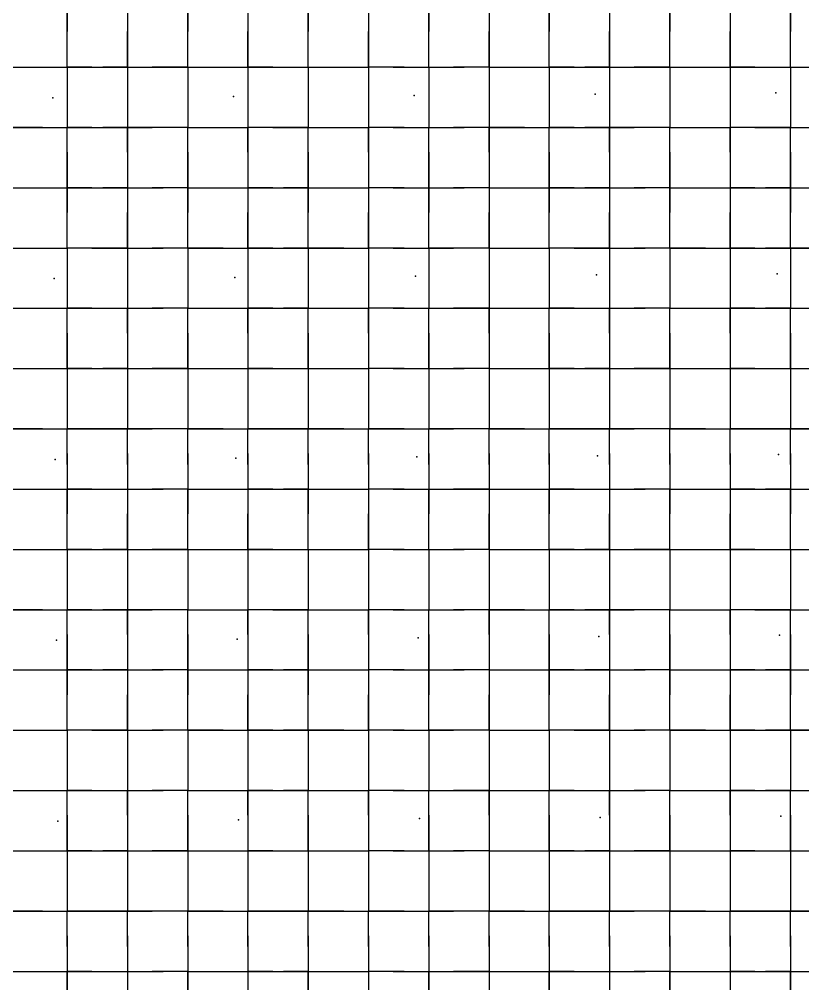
# Model space of a CAD drawing. Header units: metres. Extents: x 0 to 438, y -24 to 612.
# Drawn here: x 118.8 to 235.8, y 61.2 to 205.2 of the extents above; entities that cross this region are included whole.
import ezdxf

# ---------------------------------------------------------------- set-up
doc = ezdxf.new("R2010")
doc.units = ezdxf.units.M
doc.layers.add('LAYER_01_CUT', color=7, linetype='Continuous')
doc.layers.add('LAYER_04_GRID', color=7, linetype='Continuous')

msp = doc.modelspace()

# ---------------------------------------------------------------- linework, layer by layer
at = {"layer": 'LAYER_01_CUT'}
for points in [[(126, 201.69), (126, 207), (126, 203.31)], [(131.31, 207), (135, 207), (135, 201.69), (135, 198), (135, 192.69)], [(135, 207), (135, 203.31)], [(144, 201.69), (144, 207), (144, 203.31)], [(149.31, 207), (153, 207), (153, 201.69), (153, 198), (153, 192.69)], [(153, 207), (153, 203.31)], [(162, 201.69), (162, 207), (162, 203.31)], [(167.31, 207), (171, 207), (171, 201.69), (171, 198), (171, 192.69)], [(171, 207), (171, 203.31)], [(180, 201.69), (180, 207), (180, 203.31)], [(185.31, 207), (189, 207), (189, 201.69), (189, 198), (189, 192.69)], [(189, 207), (189, 203.31)], [(198, 201.69), (198, 207), (198, 203.31)], [(203.31, 207), (207, 207), (207, 201.69), (207, 198), (207, 192.69)], [(207, 207), (207, 203.31)], [(216, 201.69), (216, 207), (216, 203.31)], [(221.31, 207), (225, 207), (225, 201.69), (225, 198), (225, 192.69)], [(225, 207), (225, 203.31)], [(234, 201.69), (234, 207), (234, 203.31)], [(126, 198), (126, 203.31)], [(135, 198), (135, 203.31)], [(144, 198), (144, 203.31)], [(153, 198), (153, 203.31)], [(162, 198), (162, 203.31)], [(171, 198), (171, 203.31)], [(180, 198), (180, 203.31)], [(189, 198), (189, 203.31)], [(198, 198), (198, 203.31)], [(207, 198), (207, 203.31)], [(216, 198), (216, 203.31)], [(225, 198), (225, 203.31)], [(234, 198), (234, 203.31)], [(126, 198), (126, 201.69)], [(144, 198), (144, 201.69)], [(162, 198), (162, 201.69)], [(180, 198), (180, 201.69)], [(198, 198), (198, 201.69)], [(216, 198), (216, 201.69)], [(234, 198), (234, 201.69)], [(117, 198), (122.31, 198)], [(117, 198), (120.69, 198)], [(120.69, 198), (126, 198)], [(122.31, 198), (126, 198), (126, 192.69)], [(129.69, 198), (126, 198)], [(126, 198), (126, 194.31)], [(126, 198), (131.31, 198)], [(129.69, 198), (135, 198)], [(135, 198), (131.31, 198)], [(135, 198), (135, 194.31)], [(135, 198), (140.31, 198)], [(135, 198), (138.69, 198)], [(144, 198), (138.69, 198)], [(140.31, 198), (144, 198), (144, 192.69)], [(144, 198), (144, 194.31)], [(144, 198), (149.31, 198)], [(144, 198), (147.69, 198)], [(147.69, 198), (153, 198)], [(149.31, 198), (153, 198)], [(156.69, 198), (153, 198)], [(153, 198), (153, 194.31)], [(153, 198), (158.31, 198)], [(156.69, 198), (162, 198)], [(158.31, 198), (162, 198), (162, 192.69)], [(162, 198), (162, 194.31)], [(162, 198), (167.31, 198)], [(162, 198), (165.69, 198)], [(165.69, 198), (171, 198)], [(167.31, 198), (171, 198)], [(176.31, 198), (171, 198)], [(174.69, 198), (171, 198)], [(171, 198), (171, 194.31)], [(174.69, 198), (180, 198)], [(176.31, 198), (180, 198), (180, 192.69)], [(180, 198), (180, 194.31)], [(180, 198), (185.31, 198)], [(180, 198), (183.69, 198)], [(189, 198), (183.69, 198)], [(189, 198), (185.31, 198)], [(189, 198), (189, 194.31)], [(189, 198), (194.31, 198)], [(189, 198), (192.69, 198)], [(192.69, 198), (198, 198)], [(194.31, 198), (198, 198), (198, 192.69)], [(201.69, 198), (198, 198)], [(198, 198), (198, 194.31)], [(198, 198), (203.31, 198)], [(201.69, 198), (207, 198)], [(207, 198), (203.31, 198)], [(207, 198), (207, 194.31)], [(207, 198), (212.31, 198)], [(207, 198), (210.69, 198)], [(216, 198), (210.69, 198)], [(212.31, 198), (216, 198), (216, 192.69)], [(216, 198), (216, 194.31)], [(216, 198), (221.31, 198)], [(216, 198), (219.69, 198)], [(219.69, 198), (225, 198)], [(221.31, 198), (225, 198)], [(228.69, 198), (225, 198)], [(225, 198), (225, 194.31)], [(225, 198), (230.31, 198)], [(228.69, 198), (234, 198)], [(230.31, 198), (234, 198), (234, 192.69)], [(234, 198), (234, 194.31)], [(234, 198), (239.31, 198)], [(234, 198), (237.69, 198)], [(126, 194.31), (126, 189)], [(135, 194.31), (135, 189)], [(144, 194.31), (144, 189)], [(153, 194.31), (153, 189)], [(162, 194.31), (162, 189)], [(171, 194.31), (171, 189)], [(180, 194.31), (180, 189)], [(189, 194.31), (189, 189)], [(198, 194.31), (198, 189)], [(207, 194.31), (207, 189)], [(216, 194.31), (216, 189)], [(225, 194.31), (225, 189)], [(234, 194.31), (234, 189)], [(126, 192.69), (126, 189)], [(135, 192.69), (135, 189)], [(144, 192.69), (144, 189)], [(153, 192.69), (153, 189)], [(162, 192.69), (162, 189)], [(171, 192.69), (171, 189)], [(180, 192.69), (180, 189)], [(189, 192.69), (189, 189)], [(198, 192.69), (198, 189)], [(207, 192.69), (207, 189)], [(216, 192.69), (216, 189)], [(225, 192.69), (225, 189)], [(234, 192.69), (234, 189)], [(122.31, 189), (117, 189), (117, 183.69), (117, 180), (117, 174.69), (117, 171), (117, 165.69)], [(117, 189), (120.69, 189)], [(120.69, 189), (126, 189)], [(122.31, 189), (126, 189)], [(126, 183.69), (126, 189), (131.31, 189)], [(129.69, 189), (126, 189)], [(126, 185.31), (126, 189)], [(129.69, 189), (135, 189)], [(135, 189), (131.31, 189)], [(140.31, 189), (135, 189), (135, 183.69), (135, 180), (135, 174.69), (135, 171), (135, 165.69)], [(135, 185.31), (135, 189)], [(135, 189), (138.69, 189)], [(144, 189), (138.69, 189)], [(144, 189), (140.31, 189)], [(144, 183.69), (144, 189), (149.31, 189)], [(144, 185.31), (144, 189)], [(144, 189), (147.69, 189)], [(147.69, 189), (153, 189)], [(149.31, 189), (153, 189)], [(158.31, 189), (153, 189), (153, 183.69), (153, 180), (153, 174.69), (153, 171), (153, 165.69)], [(156.69, 189), (153, 189)], [(153, 185.31), (153, 189)], [(156.69, 189), (162, 189)], [(162, 189), (158.31, 189)], [(162, 183.69), (162, 189), (167.31, 189)], [(162, 185.31), (162, 189)], [(162, 189), (165.69, 189)], [(165.69, 189), (171, 189)], [(167.31, 189), (171, 189)], [(176.31, 189), (171, 189), (171, 183.69), (171, 180), (171, 174.69), (171, 171), (171, 165.69)], [(174.69, 189), (171, 189)], [(171, 185.31), (171, 189)], [(174.69, 189), (180, 189)], [(176.31, 189), (180, 189)], [(180, 183.69), (180, 189), (185.31, 189)], [(180, 185.31), (180, 189)], [(180, 189), (183.69, 189)], [(189, 189), (183.69, 189)], [(189, 189), (185.31, 189)], [(194.31, 189), (189, 189), (189, 183.69), (189, 180), (189, 174.69), (189, 171), (189, 165.69)], [(189, 185.31), (189, 189)], [(189, 189), (192.69, 189)], [(192.69, 189), (198, 189)], [(194.31, 189), (198, 189)], [(198, 183.69), (198, 189), (203.31, 189)], [(201.69, 189), (198, 189)], [(198, 185.31), (198, 189)], [(201.69, 189), (207, 189)], [(207, 189), (203.31, 189)], [(212.31, 189), (207, 189), (207, 183.69), (207, 180), (207, 174.69), (207, 171), (207, 165.69)], [(207, 185.31), (207, 189)], [(207, 189), (210.69, 189)], [(216, 189), (210.69, 189)], [(216, 189), (212.31, 189)], [(216, 183.69), (216, 189), (221.31, 189)], [(216, 185.31), (216, 189)], [(216, 189), (219.69, 189)], [(219.69, 189), (225, 189)], [(221.31, 189), (225, 189)], [(230.31, 189), (225, 189), (225, 183.69), (225, 180), (225, 174.69), (225, 171), (225, 165.69)], [(228.69, 189), (225, 189)], [(225, 185.31), (225, 189)], [(228.69, 189), (234, 189)], [(234, 189), (230.31, 189)], [(234, 183.69), (234, 189), (239.31, 189)], [(234, 185.31), (234, 189)], [(234, 189), (237.69, 189)], [(126, 185.31), (126, 180)], [(135, 185.31), (135, 180)], [(144, 185.31), (144, 180)], [(153, 185.31), (153, 180)], [(162, 185.31), (162, 180)], [(171, 185.31), (171, 180)], [(180, 185.31), (180, 180)], [(189, 185.31), (189, 180)], [(198, 185.31), (198, 180)], [(207, 185.31), (207, 180)], [(216, 185.31), (216, 180)], [(225, 185.31), (225, 180)], [(234, 185.31), (234, 180)], [(126, 180), (126, 183.69)], [(144, 180), (144, 183.69)], [(162, 180), (162, 183.69)], [(180, 180), (180, 183.69)], [(198, 180), (198, 183.69)], [(216, 180), (216, 183.69)], [(234, 180), (234, 183.69)], [(117, 180), (122.31, 180)], [(117, 180), (120.69, 180)], [(120.69, 180), (126, 180)], [(122.31, 180), (126, 180)], [(126, 174.69), (126, 180), (126, 176.31)], [(129.69, 180), (126, 180)], [(126, 180), (131.31, 180)], [(129.69, 180), (135, 180)], [(135, 180), (131.31, 180)], [(135, 180), (135, 176.31)], [(135, 180), (140.31, 180)], [(135, 180), (138.69, 180)], [(144, 180), (138.69, 180)], [(144, 180), (140.31, 180)], [(144, 174.69), (144, 180), (144, 176.31)], [(144, 180), (149.31, 180)], [(144, 180), (147.69, 180)], [(147.69, 180), (153, 180)], [(149.31, 180), (153, 180)], [(156.69, 180), (153, 180)], [(153, 180), (153, 176.31)], [(153, 180), (158.31, 180)], [(156.69, 180), (162, 180)], [(162, 180), (158.31, 180)], [(162, 174.69), (162, 180), (162, 176.31)], [(162, 180), (167.31, 180)], [(162, 180), (165.69, 180)], [(165.69, 180), (171, 180)], [(167.31, 180), (171, 180)], [(176.31, 180), (171, 180)], [(174.69, 180), (171, 180)], [(171, 180), (171, 176.31)], [(174.69, 180), (180, 180)], [(176.31, 180), (180, 180)], [(180, 174.69), (180, 180), (180, 176.31)], [(180, 180), (185.31, 180)], [(180, 180), (183.69, 180)], [(189, 180), (183.69, 180)], [(189, 180), (185.31, 180)], [(189, 180), (189, 176.31)], [(189, 180), (194.31, 180)], [(189, 180), (192.69, 180)], [(192.69, 180), (198, 180)], [(194.31, 180), (198, 180)], [(198, 174.69), (198, 180), (198, 176.31)], [(201.69, 180), (198, 180)], [(198, 180), (203.31, 180)], [(201.69, 180), (207, 180)], [(207, 180), (203.31, 180)], [(207, 180), (207, 176.31)], [(207, 180), (212.31, 180)], [(207, 180), (210.69, 180)], [(216, 180), (210.69, 180)], [(216, 180), (212.31, 180)], [(216, 174.69), (216, 180), (216, 176.31)], [(216, 180), (221.31, 180)], [(216, 180), (219.69, 180)], [(219.69, 180), (225, 180)], [(221.31, 180), (225, 180)], [(228.69, 180), (225, 180)], [(225, 180), (225, 176.31)], [(225, 180), (230.31, 180)], [(228.69, 180), (234, 180)], [(234, 180), (230.31, 180)], [(234, 174.69), (234, 180), (234, 176.31)], [(234, 180), (239.31, 180)], [(234, 180), (237.69, 180)], [(126, 171), (126, 176.31)], [(135, 171), (135, 176.31)], [(144, 171), (144, 176.31)], [(153, 171), (153, 176.31)], [(162, 171), (162, 176.31)], [(171, 171), (171, 176.31)], [(180, 171), (180, 176.31)], [(189, 171), (189, 176.31)], [(198, 171), (198, 176.31)], [(207, 171), (207, 176.31)], [(216, 171), (216, 176.31)], [(225, 171), (225, 176.31)], [(234, 171), (234, 176.31)], [(126, 171), (126, 174.69)], [(144, 171), (144, 174.69)], [(162, 171), (162, 174.69)], [(180, 171), (180, 174.69)], [(198, 171), (198, 174.69)], [(216, 171), (216, 174.69)], [(234, 171), (234, 174.69)], [(117, 171), (122.31, 171)], [(117, 171), (120.69, 171)], [(120.69, 171), (126, 171)], [(122.31, 171), (126, 171)], [(131.31, 171), (126, 171), (126, 165.69)], [(129.69, 171), (126, 171)], [(126, 171), (126, 167.31)], [(129.69, 171), (135, 171)], [(135, 171), (131.31, 171)], [(135, 171), (135, 167.31)], [(135, 171), (140.31, 171)], [(135, 171), (138.69, 171)], [(144, 171), (138.69, 171)], [(144, 171), (140.31, 171)], [(149.31, 171), (144, 171), (144, 165.69)], [(144, 171), (144, 167.31)], [(144, 171), (147.69, 171)], [(147.69, 171), (153, 171)], [(149.31, 171), (153, 171)], [(156.69, 171), (153, 171)], [(153, 171), (153, 167.31)], [(153, 171), (158.31, 171)], [(156.69, 171), (162, 171)], [(162, 171), (158.31, 171)], [(167.31, 171), (162, 171), (162, 165.69)], [(162, 171), (162, 167.31)], [(162, 171), (165.69, 171)], [(165.69, 171), (171, 171)], [(167.31, 171), (171, 171)], [(176.31, 171), (171, 171)], [(174.69, 171), (171, 171)], [(171, 171), (171, 167.31)], [(174.69, 171), (180, 171)], [(176.31, 171), (180, 171)], [(185.31, 171), (180, 171), (180, 165.69)], [(180, 171), (180, 167.31)], [(180, 171), (183.69, 171)], [(189, 171), (183.69, 171)], [(189, 171), (185.31, 171)], [(189, 171), (189, 167.31)], [(189, 171), (194.31, 171)], [(189, 171), (192.69, 171)], [(192.69, 171), (198, 171)], [(194.31, 171), (198, 171)], [(203.31, 171), (198, 171), (198, 165.69)], [(201.69, 171), (198, 171)], [(198, 171), (198, 167.31)], [(201.69, 171), (207, 171)], [(207, 171), (203.31, 171)], [(207, 171), (207, 167.31)], [(207, 171), (212.31, 171)], [(207, 171), (210.69, 171)], [(216, 171), (210.69, 171)], [(216, 171), (212.31, 171)], [(221.31, 171), (216, 171), (216, 165.69)], [(216, 171), (216, 167.31)], [(216, 171), (219.69, 171)], [(219.69, 171), (225, 171)], [(221.31, 171), (225, 171)], [(228.69, 171), (225, 171)], [(225, 171), (225, 167.31)], [(225, 171), (230.31, 171)], [(228.69, 171), (234, 171)], [(234, 171), (230.31, 171)], [(239.31, 171), (234, 171), (234, 165.69)], [(234, 171), (234, 167.31)], [(234, 171), (237.69, 171)], [(126, 167.31), (126, 162)], [(135, 167.31), (135, 162)], [(144, 167.31), (144, 162)], [(153, 167.31), (153, 162)], [(162, 167.31), (162, 162)], [(171, 167.31), (171, 162)], [(180, 167.31), (180, 162)], [(189, 167.31), (189, 162)], [(198, 167.31), (198, 162)], [(207, 167.31), (207, 162)], [(216, 167.31), (216, 162)], [(225, 167.31), (225, 162)], [(234, 167.31), (234, 162)], [(126, 165.69), (126, 162)], [(135, 165.69), (135, 162)], [(144, 165.69), (144, 162)], [(153, 165.69), (153, 162)], [(162, 165.69), (162, 162)], [(171, 165.69), (171, 162)], [(180, 165.69), (180, 162)], [(189, 165.69), (189, 162)], [(198, 165.69), (198, 162)], [(207, 165.69), (207, 162)], [(216, 165.69), (216, 162)], [(225, 165.69), (225, 162)], [(234, 165.69), (234, 162)], [(117, 162), (122.31, 162)], [(117, 162), (120.69, 162)], [(120.69, 162), (126, 162)], [(122.31, 162), (126, 162)], [(126, 156.69), (126, 162), (131.31, 162), (135, 162), (135, 156.69), (135, 153), (135, 147.69)], [(129.69, 162), (126, 162)], [(126, 158.31), (126, 162)], [(129.69, 162), (135, 162)], [(135, 158.31), (135, 162)], [(135, 162), (140.31, 162)], [(135, 162), (138.69, 162)], [(144, 162), (138.69, 162)], [(144, 162), (140.31, 162)], [(144, 156.69), (144, 162), (149.31, 162), (153, 162), (153, 156.69), (153, 153), (153, 147.69)], [(144, 158.31), (144, 162)], [(144, 162), (147.69, 162)], [(147.69, 162), (153, 162)], [(156.69, 162), (153, 162)], [(153, 158.31), (153, 162)], [(153, 162), (158.31, 162)], [(156.69, 162), (162, 162)], [(162, 162), (158.31, 162)], [(162, 156.69), (162, 162), (167.31, 162), (171, 162), (171, 156.69), (171, 153), (171, 147.69)], [(162, 158.31), (162, 162)], [(162, 162), (165.69, 162)], [(165.69, 162), (171, 162)], [(176.31, 162), (171, 162)], [(174.69, 162), (171, 162)], [(171, 158.31), (171, 162)], [(174.69, 162), (180, 162)], [(176.31, 162), (180, 162)], [(180, 156.69), (180, 162), (185.31, 162), (189, 162), (189, 156.69), (189, 153), (189, 147.69)], [(180, 158.31), (180, 162)], [(180, 162), (183.69, 162)], [(189, 162), (183.69, 162)], [(189, 158.31), (189, 162)], [(189, 162), (194.31, 162)], [(189, 162), (192.69, 162)], [(192.69, 162), (198, 162)], [(194.31, 162), (198, 162)], [(198, 156.69), (198, 162), (203.31, 162), (207, 162), (207, 156.69), (207, 153), (207, 147.69)], [(201.69, 162), (198, 162)], [(198, 158.31), (198, 162)], [(201.69, 162), (207, 162)], [(207, 158.31), (207, 162)], [(207, 162), (212.31, 162)], [(207, 162), (210.69, 162)], [(216, 162), (210.69, 162)], [(216, 162), (212.31, 162)], [(216, 156.69), (216, 162), (221.31, 162), (225, 162), (225, 156.69), (225, 153), (225, 147.69)], [(216, 158.31), (216, 162)], [(216, 162), (219.69, 162)], [(219.69, 162), (225, 162)], [(228.69, 162), (225, 162)], [(225, 158.31), (225, 162)], [(225, 162), (230.31, 162)], [(228.69, 162), (234, 162)], [(234, 162), (230.31, 162)], [(234, 156.69), (234, 162), (239.31, 162), (243, 162), (243, 156.69), (243, 153), (243, 147.69)], [(234, 158.31), (234, 162)], [(234, 162), (237.69, 162)], [(126, 158.31), (126, 153)], [(135, 158.31), (135, 153)], [(144, 158.31), (144, 153)], [(153, 158.31), (153, 153)], [(162, 158.31), (162, 153)], [(171, 158.31), (171, 153)], [(180, 158.31), (180, 153)], [(189, 158.31), (189, 153)], [(198, 158.31), (198, 153)], [(207, 158.31), (207, 153)], [(216, 158.31), (216, 153)], [(225, 158.31), (225, 153)], [(234, 158.31), (234, 153)], [(126, 153), (126, 156.69)], [(144, 153), (144, 156.69)], [(162, 153), (162, 156.69)], [(180, 153), (180, 156.69)], [(198, 153), (198, 156.69)], [(216, 153), (216, 156.69)], [(234, 153), (234, 156.69)], [(117, 153), (122.31, 153)], [(117, 153), (120.69, 153)], [(120.69, 153), (126, 153)], [(122.31, 153), (126, 153), (126, 147.69)], [(129.69, 153), (126, 153)], [(126, 153), (126, 149.31)], [(126, 153), (131.31, 153)], [(129.69, 153), (135, 153)], [(135, 153), (131.31, 153)], [(135, 153), (135, 149.31)], [(135, 153), (140.31, 153)], [(135, 153), (138.69, 153)], [(144, 153), (138.69, 153)], [(140.31, 153), (144, 153), (144, 147.69)], [(144, 153), (144, 149.31)], [(144, 153), (149.31, 153)], [(144, 153), (147.69, 153)], [(147.69, 153), (153, 153)], [(149.31, 153), (153, 153)], [(156.69, 153), (153, 153)], [(153, 153), (153, 149.31)], [(153, 153), (158.31, 153)], [(156.69, 153), (162, 153)], [(158.31, 153), (162, 153), (162, 147.69)], [(162, 153), (162, 149.31)], [(162, 153), (167.31, 153)], [(162, 153), (165.69, 153)], [(165.69, 153), (171, 153)], [(167.31, 153), (171, 153)], [(176.31, 153), (171, 153)], [(174.69, 153), (171, 153)], [(171, 153), (171, 149.31)], [(174.69, 153), (180, 153)], [(176.31, 153), (180, 153), (180, 147.69)], [(180, 153), (180, 149.31)], [(180, 153), (185.31, 153)], [(180, 153), (183.69, 153)], [(189, 153), (183.69, 153)], [(189, 153), (185.31, 153)], [(189, 153), (189, 149.31)], [(189, 153), (194.31, 153)], [(189, 153), (192.69, 153)], [(192.69, 153), (198, 153)], [(194.31, 153), (198, 153), (198, 147.69)], [(201.69, 153), (198, 153)], [(198, 153), (198, 149.31)], [(198, 153), (203.31, 153)], [(201.69, 153), (207, 153)], [(207, 153), (203.31, 153)], [(207, 153), (207, 149.31)], [(207, 153), (212.31, 153)], [(207, 153), (210.69, 153)], [(216, 153), (210.69, 153)], [(212.31, 153), (216, 153), (216, 147.69)], [(216, 153), (216, 149.31)], [(216, 153), (221.31, 153)], [(216, 153), (219.69, 153)], [(219.69, 153), (225, 153)], [(221.31, 153), (225, 153)], [(228.69, 153), (225, 153)], [(225, 153), (225, 149.31)], [(225, 153), (230.31, 153)], [(228.69, 153), (234, 153)], [(230.31, 153), (234, 153), (234, 147.69)], [(234, 153), (234, 149.31)], [(234, 153), (239.31, 153)], [(234, 153), (237.69, 153)], [(126, 149.31), (126, 144)], [(135, 149.31), (135, 144)], [(144, 149.31), (144, 144)], [(153, 149.31), (153, 144)], [(162, 149.31), (162, 144)], [(171, 149.31), (171, 144)], [(180, 149.31), (180, 144)], [(189, 149.31), (189, 144)], [(198, 149.31), (198, 144)], [(207, 149.31), (207, 144)], [(216, 149.31), (216, 144)], [(225, 149.31), (225, 144)], [(234, 149.31), (234, 144)], [(126, 147.69), (126, 144)], [(135, 147.69), (135, 144)], [(144, 147.69), (144, 144)], [(153, 147.69), (153, 144)], [(162, 147.69), (162, 144)], [(171, 147.69), (171, 144)], [(180, 147.69), (180, 144)], [(189, 147.69), (189, 144)], [(198, 147.69), (198, 144)], [(207, 147.69), (207, 144)], [(216, 147.69), (216, 144)], [(225, 147.69), (225, 144)], [(234, 147.69), (234, 144)], [(122.31, 144), (117, 144), (120.69, 144)], [(120.69, 144), (126, 144)], [(122.31, 144), (126, 144)], [(131.31, 144), (126, 144), (129.69, 144)], [(126, 138.69), (126, 144)], [(126, 140.31), (126, 144)], [(129.69, 144), (135, 144)], [(135, 144), (131.31, 144)], [(140.31, 144), (135, 144), (138.69, 144)], [(135, 138.69), (135, 144)], [(135, 140.31), (135, 144)], [(144, 144), (138.69, 144)], [(144, 144), (140.31, 144)], [(149.31, 144), (144, 144), (147.69, 144)], [(144, 138.69), (144, 144)], [(144, 140.31), (144, 144)], [(147.69, 144), (153, 144)], [(149.31, 144), (153, 144)], [(158.31, 144), (153, 144), (156.69, 144)], [(153, 138.69), (153, 144)], [(153, 140.31), (153, 144)], [(156.69, 144), (162, 144)], [(162, 144), (158.31, 144)], [(167.31, 144), (162, 144), (165.69, 144)], [(162, 138.69), (162, 144)], [(162, 140.31), (162, 144)], [(165.69, 144), (171, 144)], [(167.31, 144), (171, 144)], [(176.31, 144), (171, 144), (174.69, 144)], [(171, 138.69), (171, 144)], [(171, 140.31), (171, 144)], [(174.69, 144), (180, 144)], [(176.31, 144), (180, 144)], [(185.31, 144), (180, 144), (183.69, 144)], [(180, 138.69), (180, 144)], [(180, 140.31), (180, 144)], [(189, 144), (183.69, 144)], [(189, 144), (185.31, 144)], [(194.31, 144), (189, 144), (192.69, 144)], [(189, 138.69), (189, 144)], [(189, 140.31), (189, 144)], [(192.69, 144), (198, 144)], [(194.31, 144), (198, 144)], [(203.31, 144), (198, 144), (201.69, 144)], [(198, 138.69), (198, 144)], [(198, 140.31), (198, 144)], [(201.69, 144), (207, 144)], [(207, 144), (203.31, 144)], [(212.31, 144), (207, 144), (210.69, 144)], [(207, 138.69), (207, 144)], [(207, 140.31), (207, 144)], [(216, 144), (210.69, 144)], [(216, 144), (212.31, 144)], [(221.31, 144), (216, 144), (219.69, 144)], [(216, 138.69), (216, 144)], [(216, 140.31), (216, 144)], [(219.69, 144), (225, 144)], [(221.31, 144), (225, 144)], [(230.31, 144), (225, 144), (228.69, 144)], [(225, 138.69), (225, 144)], [(225, 140.31), (225, 144)], [(228.69, 144), (234, 144)], [(234, 144), (230.31, 144)], [(239.31, 144), (234, 144), (237.69, 144)], [(234, 138.69), (234, 144)], [(234, 140.31), (234, 144)], [(126, 140.31), (126, 135)], [(135, 140.31), (135, 135)], [(144, 140.31), (144, 135)], [(153, 140.31), (153, 135)], [(162, 140.31), (162, 135)], [(171, 140.31), (171, 135)], [(180, 140.31), (180, 135)], [(189, 140.31), (189, 135)], [(198, 140.31), (198, 135)], [(207, 140.31), (207, 135)], [(216, 140.31), (216, 135)], [(225, 140.31), (225, 135)], [(234, 140.31), (234, 135)], [(126, 138.69), (126, 135)], [(135, 138.69), (135, 135)], [(144, 138.69), (144, 135)], [(153, 138.69), (153, 135)], [(162, 138.69), (162, 135)], [(171, 138.69), (171, 135)], [(180, 138.69), (180, 135)], [(189, 138.69), (189, 135)], [(198, 138.69), (198, 135)], [(207, 138.69), (207, 135)], [(216, 138.69), (216, 135)], [(225, 138.69), (225, 135)], [(234, 138.69), (234, 135)], [(117, 135), (122.31, 135)], [(117, 135), (120.69, 135)], [(120.69, 135), (126, 135)], [(122.31, 135), (126, 135)], [(126, 129.69), (126, 135), (126, 131.31)], [(129.69, 135), (126, 135)], [(126, 135), (131.31, 135)], [(129.69, 135), (135, 135)], [(131.31, 135), (135, 135), (135, 129.69), (135, 126), (135, 120.69)], [(135, 135), (135, 131.31)], [(135, 135), (140.31, 135)], [(135, 135), (138.69, 135)], [(144, 135), (138.69, 135)], [(144, 135), (140.31, 135)], [(144, 129.69), (144, 135), (144, 131.31)], [(144, 135), (149.31, 135)], [(144, 135), (147.69, 135)], [(147.69, 135), (153, 135)], [(149.31, 135), (153, 135), (153, 129.69), (153, 126), (153, 120.69)], [(156.69, 135), (153, 135)], [(153, 135), (153, 131.31)], [(153, 135), (158.31, 135)], [(156.69, 135), (162, 135)], [(162, 135), (158.31, 135)], [(162, 129.69), (162, 135), (162, 131.31)], [(162, 135), (167.31, 135)], [(162, 135), (165.69, 135)], [(165.69, 135), (171, 135)], [(167.31, 135), (171, 135), (171, 129.69), (171, 126), (171, 120.69)], [(176.31, 135), (171, 135)], [(174.69, 135), (171, 135)], [(171, 135), (171, 131.31)], [(174.69, 135), (180, 135)], [(176.31, 135), (180, 135)], [(180, 129.69), (180, 135), (180, 131.31)], [(180, 135), (185.31, 135)], [(180, 135), (183.69, 135)], [(189, 135), (183.69, 135)], [(185.31, 135), (189, 135), (189, 129.69), (189, 126), (189, 120.69)], [(189, 135), (189, 131.31)], [(189, 135), (194.31, 135)], [(189, 135), (192.69, 135)], [(192.69, 135), (198, 135)], [(194.31, 135), (198, 135)], [(198, 129.69), (198, 135), (198, 131.31)], [(201.69, 135), (198, 135)], [(198, 135), (203.31, 135)], [(201.69, 135), (207, 135)], [(203.31, 135), (207, 135), (207, 129.69), (207, 126), (207, 120.69)], [(207, 135), (207, 131.31)], [(207, 135), (212.31, 135)], [(207, 135), (210.69, 135)], [(216, 135), (210.69, 135)], [(216, 135), (212.31, 135)], [(216, 129.69), (216, 135), (216, 131.31)], [(216, 135), (221.31, 135)], [(216, 135), (219.69, 135)], [(219.69, 135), (225, 135)], [(221.31, 135), (225, 135), (225, 129.69), (225, 126), (225, 120.69)], [(228.69, 135), (225, 135)], [(225, 135), (225, 131.31)], [(225, 135), (230.31, 135)], [(228.69, 135), (234, 135)], [(234, 135), (230.31, 135)], [(234, 129.69), (234, 135), (234, 131.31)], [(234, 135), (239.31, 135)], [(234, 135), (237.69, 135)], [(126, 126), (126, 131.31)], [(135, 126), (135, 131.31)], [(144, 126), (144, 131.31)], [(153, 126), (153, 131.31)], [(162, 126), (162, 131.31)], [(171, 126), (171, 131.31)], [(180, 126), (180, 131.31)], [(189, 126), (189, 131.31)], [(198, 126), (198, 131.31)], [(207, 126), (207, 131.31)], [(216, 126), (216, 131.31)], [(225, 126), (225, 131.31)], [(234, 126), (234, 131.31)], [(126, 126), (126, 129.69)], [(144, 126), (144, 129.69)], [(162, 126), (162, 129.69)], [(180, 126), (180, 129.69)], [(198, 126), (198, 129.69)], [(216, 126), (216, 129.69)], [(234, 126), (234, 129.69)], [(117, 126), (122.31, 126)], [(117, 126), (120.69, 126)], [(120.69, 126), (126, 126)], [(122.31, 126), (126, 126), (126, 120.69)], [(129.69, 126), (126, 126)], [(126, 126), (126, 122.31)], [(126, 126), (131.31, 126)], [(129.69, 126), (135, 126)], [(135, 126), (131.31, 126)], [(135, 126), (135, 122.31)], [(135, 126), (140.31, 126)], [(135, 126), (138.69, 126)], [(144, 126), (138.69, 126)], [(140.31, 126), (144, 126), (144, 120.69)], [(144, 126), (144, 122.31)], [(144, 126), (149.31, 126)], [(144, 126), (147.69, 126)], [(147.69, 126), (153, 126)], [(149.31, 126), (153, 126)], [(156.69, 126), (153, 126)], [(153, 126), (153, 122.31)], [(153, 126), (158.31, 126)], [(156.69, 126), (162, 126)], [(158.31, 126), (162, 126), (162, 120.69)], [(162, 126), (162, 122.31)], [(162, 126), (167.31, 126)], [(162, 126), (165.69, 126)], [(165.69, 126), (171, 126)], [(167.31, 126), (171, 126)], [(176.31, 126), (171, 126)], [(174.69, 126), (171, 126)], [(171, 126), (171, 122.31)], [(174.69, 126), (180, 126)], [(176.31, 126), (180, 126), (180, 120.69)], [(180, 126), (180, 122.31)], [(180, 126), (185.31, 126)], [(180, 126), (183.69, 126)], [(189, 126), (183.69, 126)], [(189, 126), (185.31, 126)], [(189, 126), (189, 122.31)], [(189, 126), (194.31, 126)], [(189, 126), (192.69, 126)], [(192.69, 126), (198, 126)], [(194.31, 126), (198, 126), (198, 120.69)], [(201.69, 126), (198, 126)], [(198, 126), (198, 122.31)], [(198, 126), (203.31, 126)], [(201.69, 126), (207, 126)], [(207, 126), (203.31, 126)], [(207, 126), (207, 122.31)], [(207, 126), (212.31, 126)], [(207, 126), (210.69, 126)], [(216, 126), (210.69, 126)], [(212.31, 126), (216, 126), (216, 120.69)], [(216, 126), (216, 122.31)], [(216, 126), (221.31, 126)], [(216, 126), (219.69, 126)], [(219.69, 126), (225, 126)], [(221.31, 126), (225, 126)], [(228.69, 126), (225, 126)], [(225, 126), (225, 122.31)], [(225, 126), (230.31, 126)], [(228.69, 126), (234, 126)], [(230.31, 126), (234, 126), (234, 120.69)], [(234, 126), (234, 122.31)], [(234, 126), (239.31, 126)], [(234, 126), (237.69, 126)], [(126, 122.31), (126, 117)], [(135, 122.31), (135, 117)], [(144, 122.31), (144, 117)], [(153, 122.31), (153, 117)], [(162, 122.31), (162, 117)], [(171, 122.31), (171, 117)], [(180, 122.31), (180, 117)], [(189, 122.31), (189, 117)], [(198, 122.31), (198, 117)], [(207, 122.31), (207, 117)], [(216, 122.31), (216, 117)], [(225, 122.31), (225, 117)], [(234, 122.31), (234, 117)], [(126, 120.69), (126, 117)], [(135, 120.69), (135, 117)], [(144, 120.69), (144, 117)], [(153, 120.69), (153, 117)], [(162, 120.69), (162, 117)], [(171, 120.69), (171, 117)], [(180, 120.69), (180, 117)], [(189, 120.69), (189, 117)], [(198, 120.69), (198, 117)], [(207, 120.69), (207, 117)], [(216, 120.69), (216, 117)], [(225, 120.69), (225, 117)], [(234, 120.69), (234, 117)], [(122.31, 117), (117, 117), (117, 111.69), (117, 108), (117, 102.69), (117, 99), (117, 93.69)], [(117, 117), (120.69, 117)], [(120.69, 117), (126, 117)], [(122.31, 117), (126, 117)], [(126, 111.69), (126, 117), (131.31, 117)], [(129.69, 117), (126, 117)], [(126, 113.31), (126, 117)], [(129.69, 117), (135, 117)], [(135, 117), (131.31, 117)], [(140.31, 117), (135, 117), (135, 111.69), (135, 108), (135, 102.69), (135, 99), (135, 93.69)], [(135, 113.31), (135, 117)], [(135, 117), (138.69, 117)], [(144, 117), (138.69, 117)], [(144, 117), (140.31, 117)], [(144, 111.69), (144, 117), (149.31, 117)], [(144, 113.31), (144, 117)], [(144, 117), (147.69, 117)], [(147.69, 117), (153, 117)], [(149.31, 117), (153, 117)], [(158.31, 117), (153, 117), (153, 111.69), (153, 108), (153, 102.69), (153, 99), (153, 93.69)], [(156.69, 117), (153, 117)], [(153, 113.31), (153, 117)], [(156.69, 117), (162, 117)], [(162, 117), (158.31, 117)], [(162, 111.69), (162, 117), (167.31, 117)], [(162, 113.31), (162, 117)], [(162, 117), (165.69, 117)], [(165.69, 117), (171, 117)], [(167.31, 117), (171, 117)], [(176.31, 117), (171, 117), (171, 111.69), (171, 108), (171, 102.69), (171, 99), (171, 93.69)], [(174.69, 117), (171, 117)], [(171, 113.31), (171, 117)], [(174.69, 117), (180, 117)], [(176.31, 117), (180, 117)], [(180, 111.69), (180, 117), (185.31, 117)], [(180, 113.31), (180, 117)], [(180, 117), (183.69, 117)], [(189, 117), (183.69, 117)], [(189, 117), (185.31, 117)], [(194.31, 117), (189, 117), (189, 111.69), (189, 108), (189, 102.69), (189, 99), (189, 93.69)], [(189, 113.31), (189, 117)], [(189, 117), (192.69, 117)], [(192.69, 117), (198, 117)], [(194.31, 117), (198, 117)], [(198, 111.69), (198, 117), (203.31, 117)], [(201.69, 117), (198, 117)], [(198, 113.31), (198, 117)], [(201.69, 117), (207, 117)], [(207, 117), (203.31, 117)], [(212.31, 117), (207, 117), (207, 111.69), (207, 108), (207, 102.69), (207, 99), (207, 93.69)], [(207, 113.31), (207, 117)], [(207, 117), (210.69, 117)], [(216, 117), (210.69, 117)], [(216, 117), (212.31, 117)], [(216, 111.69), (216, 117), (221.31, 117)], [(216, 113.31), (216, 117)], [(216, 117), (219.69, 117)], [(219.69, 117), (225, 117)], [(221.31, 117), (225, 117)], [(230.31, 117), (225, 117), (225, 111.69), (225, 108), (225, 102.69), (225, 99), (225, 93.69)], [(228.69, 117), (225, 117)], [(225, 113.31), (225, 117)], [(228.69, 117), (234, 117)], [(234, 117), (230.31, 117)], [(234, 111.69), (234, 117), (239.31, 117)], [(234, 113.31), (234, 117)], [(234, 117), (237.69, 117)], [(126, 113.31), (126, 108)], [(135, 113.31), (135, 108)], [(144, 113.31), (144, 108)], [(153, 113.31), (153, 108)], [(162, 113.31), (162, 108)], [(171, 113.31), (171, 108)], [(180, 113.31), (180, 108)], [(189, 113.31), (189, 108)], [(198, 113.31), (198, 108)], [(207, 113.31), (207, 108)], [(216, 113.31), (216, 108)], [(225, 113.31), (225, 108)], [(234, 113.31), (234, 108)], [(126, 108), (126, 111.69)], [(144, 108), (144, 111.69)], [(162, 108), (162, 111.69)], [(180, 108), (180, 111.69)], [(198, 108), (198, 111.69)], [(216, 108), (216, 111.69)], [(234, 108), (234, 111.69)], [(117, 108), (122.31, 108)], [(117, 108), (120.69, 108)], [(120.69, 108), (126, 108)], [(122.31, 108), (126, 108)], [(126, 102.69), (126, 108), (126, 104.31)], [(129.69, 108), (126, 108)], [(126, 108), (131.31, 108)], [(129.69, 108), (135, 108)], [(135, 108), (131.31, 108)], [(135, 108), (135, 104.31)], [(135, 108), (140.31, 108)], [(135, 108), (138.69, 108)], [(144, 108), (138.69, 108)], [(144, 108), (140.31, 108)], [(144, 102.69), (144, 108), (144, 104.31)], [(144, 108), (149.31, 108)], [(144, 108), (147.69, 108)], [(147.69, 108), (153, 108)], [(149.31, 108), (153, 108)], [(156.69, 108), (153, 108)], [(153, 108), (153, 104.31)], [(153, 108), (158.31, 108)], [(156.69, 108), (162, 108)], [(162, 108), (158.31, 108)], [(162, 102.69), (162, 108), (162, 104.31)], [(162, 108), (167.31, 108)], [(162, 108), (165.69, 108)], [(165.69, 108), (171, 108)], [(167.31, 108), (171, 108)], [(176.31, 108), (171, 108)], [(174.69, 108), (171, 108)], [(171, 108), (171, 104.31)], [(174.69, 108), (180, 108)], [(176.31, 108), (180, 108)], [(180, 102.69), (180, 108), (180, 104.31)], [(180, 108), (185.31, 108)], [(180, 108), (183.69, 108)], [(189, 108), (183.69, 108)], [(189, 108), (185.31, 108)], [(189, 108), (189, 104.31)], [(189, 108), (194.31, 108)], [(189, 108), (192.69, 108)], [(192.69, 108), (198, 108)], [(194.31, 108), (198, 108)], [(198, 102.69), (198, 108), (198, 104.31)], [(201.69, 108), (198, 108)], [(198, 108), (203.31, 108)], [(201.69, 108), (207, 108)], [(207, 108), (203.31, 108)], [(207, 108), (207, 104.31)], [(207, 108), (212.31, 108)], [(207, 108), (210.69, 108)], [(216, 108), (210.69, 108)], [(216, 108), (212.31, 108)], [(216, 102.69), (216, 108), (216, 104.31)], [(216, 108), (221.31, 108)], [(216, 108), (219.69, 108)], [(219.69, 108), (225, 108)], [(221.31, 108), (225, 108)], [(228.69, 108), (225, 108)], [(225, 108), (225, 104.31)], [(225, 108), (230.31, 108)], [(228.69, 108), (234, 108)], [(234, 108), (230.31, 108)], [(234, 102.69), (234, 108), (234, 104.31)], [(234, 108), (239.31, 108)], [(234, 108), (237.69, 108)], [(126, 99), (126, 104.31)], [(135, 99), (135, 104.31)], [(144, 99), (144, 104.31)], [(153, 99), (153, 104.31)], [(162, 99), (162, 104.31)], [(171, 99), (171, 104.31)], [(180, 99), (180, 104.31)], [(189, 99), (189, 104.31)], [(198, 99), (198, 104.31)], [(207, 99), (207, 104.31)], [(216, 99), (216, 104.31)], [(225, 99), (225, 104.31)], [(234, 99), (234, 104.31)], [(126, 99), (126, 102.69)], [(144, 99), (144, 102.69)], [(162, 99), (162, 102.69)], [(180, 99), (180, 102.69)], [(198, 99), (198, 102.69)], [(216, 99), (216, 102.69)], [(234, 99), (234, 102.69)], [(117, 99), (122.31, 99)], [(117, 99), (120.69, 99)], [(120.69, 99), (126, 99)], [(122.31, 99), (126, 99)], [(131.31, 99), (126, 99), (126, 93.69)], [(129.69, 99), (126, 99)], [(126, 99), (126, 95.31)], [(129.69, 99), (135, 99)], [(135, 99), (131.31, 99)], [(135, 99), (135, 95.31)], [(135, 99), (140.31, 99)], [(135, 99), (138.69, 99)], [(144, 99), (138.69, 99)], [(144, 99), (140.31, 99)], [(149.31, 99), (144, 99), (144, 93.69)], [(144, 99), (144, 95.31)], [(144, 99), (147.69, 99)], [(147.69, 99), (153, 99)], [(149.31, 99), (153, 99)], [(156.69, 99), (153, 99)], [(153, 99), (153, 95.31)], [(153, 99), (158.31, 99)], [(156.69, 99), (162, 99)], [(162, 99), (158.31, 99)], [(167.31, 99), (162, 99), (162, 93.69)], [(162, 99), (162, 95.31)], [(162, 99), (165.69, 99)], [(165.69, 99), (171, 99)], [(167.31, 99), (171, 99)], [(176.31, 99), (171, 99)], [(174.69, 99), (171, 99)], [(171, 99), (171, 95.31)], [(174.69, 99), (180, 99)], [(176.31, 99), (180, 99)], [(185.31, 99), (180, 99), (180, 93.69)], [(180, 99), (180, 95.31)], [(180, 99), (183.69, 99)], [(189, 99), (183.69, 99)], [(189, 99), (185.31, 99)], [(189, 99), (189, 95.31)], [(189, 99), (194.31, 99)], [(189, 99), (192.69, 99)], [(192.69, 99), (198, 99)], [(194.31, 99), (198, 99)], [(203.31, 99), (198, 99), (198, 93.69)], [(201.69, 99), (198, 99)], [(198, 99), (198, 95.31)], [(201.69, 99), (207, 99)], [(207, 99), (203.31, 99)], [(207, 99), (207, 95.31)], [(207, 99), (212.31, 99)], [(207, 99), (210.69, 99)], [(216, 99), (210.69, 99)], [(216, 99), (212.31, 99)], [(221.31, 99), (216, 99), (216, 93.69)], [(216, 99), (216, 95.31)], [(216, 99), (219.69, 99)], [(219.69, 99), (225, 99)], [(221.31, 99), (225, 99)], [(228.69, 99), (225, 99)], [(225, 99), (225, 95.31)], [(225, 99), (230.31, 99)], [(228.69, 99), (234, 99)], [(234, 99), (230.31, 99)], [(239.31, 99), (234, 99), (234, 93.69)], [(234, 99), (234, 95.31)], [(234, 99), (237.69, 99)], [(126, 95.31), (126, 90)], [(135, 95.31), (135, 90)], [(144, 95.31), (144, 90)], [(153, 95.31), (153, 90)], [(162, 95.31), (162, 90)], [(171, 95.31), (171, 90)], [(180, 95.31), (180, 90)], [(189, 95.31), (189, 90)], [(198, 95.31), (198, 90)], [(207, 95.31), (207, 90)], [(216, 95.31), (216, 90)], [(225, 95.31), (225, 90)], [(234, 95.31), (234, 90)], [(126, 93.69), (126, 90)], [(135, 93.69), (135, 90)], [(144, 93.69), (144, 90)], [(153, 93.69), (153, 90)], [(162, 93.69), (162, 90)], [(171, 93.69), (171, 90)], [(180, 93.69), (180, 90)], [(189, 93.69), (189, 90)], [(198, 93.69), (198, 90)], [(207, 93.69), (207, 90)], [(216, 93.69), (216, 90)], [(225, 93.69), (225, 90)], [(234, 93.69), (234, 90)], [(117, 90), (122.31, 90)], [(117, 90), (120.69, 90)], [(120.69, 90), (126, 90)], [(122.31, 90), (126, 90)], [(126, 84.69), (126, 90), (131.31, 90), (135, 90), (135, 84.69), (135, 81), (135, 75.69)], [(129.69, 90), (126, 90)], [(126, 86.31), (126, 90)], [(129.69, 90), (135, 90)], [(135, 86.31), (135, 90)], [(135, 90), (140.31, 90)], [(135, 90), (138.69, 90)], [(144, 90), (138.69, 90)], [(144, 90), (140.31, 90)], [(144, 84.69), (144, 90), (149.31, 90), (153, 90), (153, 84.69), (153, 81), (153, 75.69)], [(144, 86.31), (144, 90)], [(144, 90), (147.69, 90)], [(147.69, 90), (153, 90)], [(156.69, 90), (153, 90)], [(153, 86.31), (153, 90)], [(153, 90), (158.31, 90)], [(156.69, 90), (162, 90)], [(162, 90), (158.31, 90)], [(162, 84.69), (162, 90), (167.31, 90), (171, 90), (171, 84.69), (171, 81), (171, 75.69)], [(162, 86.31), (162, 90)], [(162, 90), (165.69, 90)], [(165.69, 90), (171, 90)], [(176.31, 90), (171, 90)], [(174.69, 90), (171, 90)], [(171, 86.31), (171, 90)], [(174.69, 90), (180, 90)], [(176.31, 90), (180, 90)], [(180, 84.69), (180, 90), (185.31, 90), (189, 90), (189, 84.69), (189, 81), (189, 75.69)], [(180, 86.31), (180, 90)], [(180, 90), (183.69, 90)], [(189, 90), (183.69, 90)], [(189, 86.31), (189, 90)], [(189, 90), (194.31, 90)], [(189, 90), (192.69, 90)], [(192.69, 90), (198, 90)], [(194.31, 90), (198, 90)], [(198, 84.69), (198, 90), (203.31, 90), (207, 90), (207, 84.69), (207, 81), (207, 75.69)], [(201.69, 90), (198, 90)], [(198, 86.31), (198, 90)], [(201.69, 90), (207, 90)], [(207, 86.31), (207, 90)], [(207, 90), (212.31, 90)], [(207, 90), (210.69, 90)], [(216, 90), (210.69, 90)], [(216, 90), (212.31, 90)], [(216, 84.69), (216, 90), (221.31, 90), (225, 90), (225, 84.69), (225, 81), (225, 75.69)], [(216, 86.31), (216, 90)], [(216, 90), (219.69, 90)], [(219.69, 90), (225, 90)], [(228.69, 90), (225, 90)], [(225, 86.31), (225, 90)], [(225, 90), (230.31, 90)], [(228.69, 90), (234, 90)], [(234, 90), (230.31, 90)], [(234, 84.69), (234, 90), (239.31, 90), (243, 90), (243, 84.69), (243, 81), (243, 75.69)], [(234, 86.31), (234, 90)], [(234, 90), (237.69, 90)], [(126, 86.31), (126, 81)], [(135, 86.31), (135, 81)], [(144, 86.31), (144, 81)], [(153, 86.31), (153, 81)], [(162, 86.31), (162, 81)], [(171, 86.31), (171, 81)], [(180, 86.31), (180, 81)], [(189, 86.31), (189, 81)], [(198, 86.31), (198, 81)], [(207, 86.31), (207, 81)], [(216, 86.31), (216, 81)], [(225, 86.31), (225, 81)], [(234, 86.31), (234, 81)], [(126, 81), (126, 84.69)], [(144, 81), (144, 84.69)], [(162, 81), (162, 84.69)], [(180, 81), (180, 84.69)], [(198, 81), (198, 84.69)], [(216, 81), (216, 84.69)], [(234, 81), (234, 84.69)], [(117, 81), (122.31, 81)], [(117, 81), (120.69, 81)], [(120.69, 81), (126, 81)], [(122.31, 81), (126, 81), (126, 75.69)], [(129.69, 81), (126, 81)], [(126, 81), (126, 77.31)], [(126, 81), (131.31, 81)], [(129.69, 81), (135, 81)], [(135, 81), (131.31, 81)], [(135, 81), (135, 77.31)], [(135, 81), (140.31, 81)], [(135, 81), (138.69, 81)], [(144, 81), (138.69, 81)], [(140.31, 81), (144, 81), (144, 75.69)], [(144, 81), (144, 77.31)], [(144, 81), (149.31, 81)], [(144, 81), (147.69, 81)], [(147.69, 81), (153, 81)], [(149.31, 81), (153, 81)], [(156.69, 81), (153, 81)], [(153, 81), (153, 77.31)], [(153, 81), (158.31, 81)], [(156.69, 81), (162, 81)], [(158.31, 81), (162, 81), (162, 75.69)], [(162, 81), (162, 77.31)], [(162, 81), (167.31, 81)], [(162, 81), (165.69, 81)], [(165.69, 81), (171, 81)], [(167.31, 81), (171, 81)], [(176.31, 81), (171, 81)], [(174.69, 81), (171, 81)], [(171, 81), (171, 77.31)], [(174.69, 81), (180, 81)], [(176.31, 81), (180, 81), (180, 75.69)], [(180, 81), (180, 77.31)], [(180, 81), (185.31, 81)], [(180, 81), (183.69, 81)], [(189, 81), (183.69, 81)], [(189, 81), (185.31, 81)], [(189, 81), (189, 77.31)], [(189, 81), (194.31, 81)], [(189, 81), (192.69, 81)], [(192.69, 81), (198, 81)], [(194.31, 81), (198, 81), (198, 75.69)], [(201.69, 81), (198, 81)], [(198, 81), (198, 77.31)], [(198, 81), (203.31, 81)], [(201.69, 81), (207, 81)], [(207, 81), (203.31, 81)], [(207, 81), (207, 77.31)], [(207, 81), (212.31, 81)], [(207, 81), (210.69, 81)], [(216, 81), (210.69, 81)], [(212.31, 81), (216, 81), (216, 75.69)], [(216, 81), (216, 77.31)], [(216, 81), (221.31, 81)], [(216, 81), (219.69, 81)], [(219.69, 81), (225, 81)], [(221.31, 81), (225, 81)], [(228.69, 81), (225, 81)], [(225, 81), (225, 77.31)], [(225, 81), (230.31, 81)], [(228.69, 81), (234, 81)], [(230.31, 81), (234, 81), (234, 75.69)], [(234, 81), (234, 77.31)], [(234, 81), (239.31, 81)], [(234, 81), (237.69, 81)], [(126, 77.31), (126, 72)], [(135, 77.31), (135, 72)], [(144, 77.31), (144, 72)], [(153, 77.31), (153, 72)], [(162, 77.31), (162, 72)], [(171, 77.31), (171, 72)], [(180, 77.31), (180, 72)], [(189, 77.31), (189, 72)], [(198, 77.31), (198, 72)], [(207, 77.31), (207, 72)], [(216, 77.31), (216, 72)], [(225, 77.31), (225, 72)], [(234, 77.31), (234, 72)], [(126, 75.69), (126, 72)], [(135, 75.69), (135, 72)], [(144, 75.69), (144, 72)], [(153, 75.69), (153, 72)], [(162, 75.69), (162, 72)], [(171, 75.69), (171, 72)], [(180, 75.69), (180, 72)], [(189, 75.69), (189, 72)], [(198, 75.69), (198, 72)], [(207, 75.69), (207, 72)], [(216, 75.69), (216, 72)], [(225, 75.69), (225, 72)], [(234, 75.69), (234, 72)], [(122.31, 72), (117, 72), (120.69, 72)], [(120.69, 72), (126, 72)], [(122.31, 72), (126, 72)], [(131.31, 72), (126, 72), (129.69, 72)], [(126, 66.69), (126, 72)], [(126, 68.31), (126, 72)], [(129.69, 72), (135, 72)], [(135, 72), (131.31, 72)], [(140.31, 72), (135, 72), (138.69, 72)], [(135, 66.69), (135, 72)], [(135, 68.31), (135, 72)], [(144, 72), (138.69, 72)], [(144, 72), (140.31, 72)], [(149.31, 72), (144, 72), (147.69, 72)], [(144, 66.69), (144, 72)], [(144, 68.31), (144, 72)], [(147.69, 72), (153, 72)], [(149.31, 72), (153, 72)], [(158.31, 72), (153, 72), (156.69, 72)], [(153, 66.69), (153, 72)], [(153, 68.31), (153, 72)], [(156.69, 72), (162, 72)], [(162, 72), (158.31, 72)], [(167.31, 72), (162, 72), (165.69, 72)], [(162, 66.69), (162, 72)], [(162, 68.31), (162, 72)], [(165.69, 72), (171, 72)], [(167.31, 72), (171, 72)], [(176.31, 72), (171, 72), (174.69, 72)], [(171, 66.69), (171, 72)], [(171, 68.31), (171, 72)], [(174.69, 72), (180, 72)], [(176.31, 72), (180, 72)], [(185.31, 72), (180, 72), (183.69, 72)], [(180, 66.69), (180, 72)], [(180, 68.31), (180, 72)], [(189, 72), (183.69, 72)], [(189, 72), (185.31, 72)], [(194.31, 72), (189, 72), (192.69, 72)], [(189, 66.69), (189, 72)], [(189, 68.31), (189, 72)], [(192.69, 72), (198, 72)], [(194.31, 72), (198, 72)], [(203.31, 72), (198, 72), (201.69, 72)], [(198, 66.69), (198, 72)], [(198, 68.31), (198, 72)], [(201.69, 72), (207, 72)], [(207, 72), (203.31, 72)], [(212.31, 72), (207, 72), (210.69, 72)], [(207, 66.69), (207, 72)], [(207, 68.31), (207, 72)], [(216, 72), (210.69, 72)], [(216, 72), (212.31, 72)], [(221.31, 72), (216, 72), (219.69, 72)], [(216, 66.69), (216, 72)], [(216, 68.31), (216, 72)], [(219.69, 72), (225, 72)], [(221.31, 72), (225, 72)], [(230.31, 72), (225, 72), (228.69, 72)], [(225, 66.69), (225, 72)], [(225, 68.31), (225, 72)], [(228.69, 72), (234, 72)], [(234, 72), (230.31, 72)], [(239.31, 72), (234, 72), (237.69, 72)], [(234, 66.69), (234, 72)], [(234, 68.31), (234, 72)], [(126, 68.31), (126, 63)], [(135, 68.31), (135, 63)], [(144, 68.31), (144, 63)], [(153, 68.31), (153, 63)], [(162, 68.31), (162, 63)], [(171, 68.31), (171, 63)], [(180, 68.31), (180, 63)], [(189, 68.31), (189, 63)], [(198, 68.31), (198, 63)], [(207, 68.31), (207, 63)], [(216, 68.31), (216, 63)], [(225, 68.31), (225, 63)], [(234, 68.31), (234, 63)], [(126, 66.69), (126, 63)], [(135, 66.69), (135, 63)], [(144, 66.69), (144, 63)], [(153, 66.69), (153, 63)], [(162, 66.69), (162, 63)], [(171, 66.69), (171, 63)], [(180, 66.69), (180, 63)], [(189, 66.69), (189, 63)], [(198, 66.69), (198, 63)], [(207, 66.69), (207, 63)], [(216, 66.69), (216, 63)], [(225, 66.69), (225, 63)], [(234, 66.69), (234, 63)], [(117, 63), (122.31, 63)], [(117, 63), (120.69, 63)], [(120.69, 63), (126, 63)], [(122.31, 63), (126, 63)], [(126, 57.69), (126, 63), (126, 59.31)], [(129.69, 63), (126, 63)], [(126, 63), (131.31, 63)], [(129.69, 63), (135, 63)], [(131.31, 63), (135, 63), (135, 57.69), (135, 54), (135, 48.69)], [(135, 63), (135, 59.31)], [(135, 63), (140.31, 63)], [(135, 63), (138.69, 63)], [(144, 63), (138.69, 63)], [(144, 63), (140.31, 63)], [(144, 57.69), (144, 63), (144, 59.31)], [(144, 63), (149.31, 63)], [(144, 63), (147.69, 63)], [(147.69, 63), (153, 63)], [(149.31, 63), (153, 63), (153, 57.69), (153, 54), (153, 48.69)], [(156.69, 63), (153, 63)], [(153, 63), (153, 59.31)], [(153, 63), (158.31, 63)], [(156.69, 63), (162, 63)], [(162, 63), (158.31, 63)], [(162, 57.69), (162, 63), (162, 59.31)], [(162, 63), (167.31, 63)], [(162, 63), (165.69, 63)], [(165.69, 63), (171, 63)], [(167.31, 63), (171, 63), (171, 57.69), (171, 54), (171, 48.69)], [(176.31, 63), (171, 63)], [(174.69, 63), (171, 63)], [(171, 63), (171, 59.31)], [(174.69, 63), (180, 63)], [(176.31, 63), (180, 63)], [(180, 57.69), (180, 63), (180, 59.31)], [(180, 63), (185.31, 63)], [(180, 63), (183.69, 63)], [(189, 63), (183.69, 63)], [(185.31, 63), (189, 63), (189, 57.69), (189, 54), (189, 48.69)], [(189, 63), (189, 59.31)], [(189, 63), (194.31, 63)], [(189, 63), (192.69, 63)], [(192.69, 63), (198, 63)], [(194.31, 63), (198, 63)], [(198, 57.69), (198, 63), (198, 59.31)], [(201.69, 63), (198, 63)], [(198, 63), (203.31, 63)], [(201.69, 63), (207, 63)], [(203.31, 63), (207, 63), (207, 57.69), (207, 54), (207, 48.69)], [(207, 63), (207, 59.31)], [(207, 63), (212.31, 63)], [(207, 63), (210.69, 63)], [(216, 63), (210.69, 63)], [(216, 63), (212.31, 63)], [(216, 57.69), (216, 63), (216, 59.31)], [(216, 63), (221.31, 63)], [(216, 63), (219.69, 63)], [(219.69, 63), (225, 63)], [(221.31, 63), (225, 63), (225, 57.69), (225, 54), (225, 48.69)], [(228.69, 63), (225, 63)], [(225, 63), (225, 59.31)], [(225, 63), (230.31, 63)], [(228.69, 63), (234, 63)], [(234, 63), (230.31, 63)], [(234, 57.69), (234, 63), (234, 59.31)], [(234, 63), (239.31, 63)], [(234, 63), (237.69, 63)]]:
    msp.add_lwpolyline(points, dxfattribs=at)
at = {"layer": 'LAYER_04_GRID'}
for p in [(123.84, 193.43), (150.84, 193.61), (177.84, 193.8), (204.84, 193.99), (231.84, 194.17), (232.03, 167.17), (124.03, 166.43), (151.03, 166.62), (178.03, 166.8), (205.03, 166.99), (178.21, 139.8), (205.21, 139.99), (232.21, 140.18), (124.21, 139.43), (151.21, 139.62), (124.4, 112.43), (151.4, 112.62), (178.4, 112.8), (205.4, 112.99), (232.4, 113.18), (124.59, 85.43), (151.59, 85.62), (178.59, 85.8), (205.59, 85.99), (232.59, 86.18)]:
    msp.add_point(p, dxfattribs=at)

doc.saveas('drawing.dxf')
